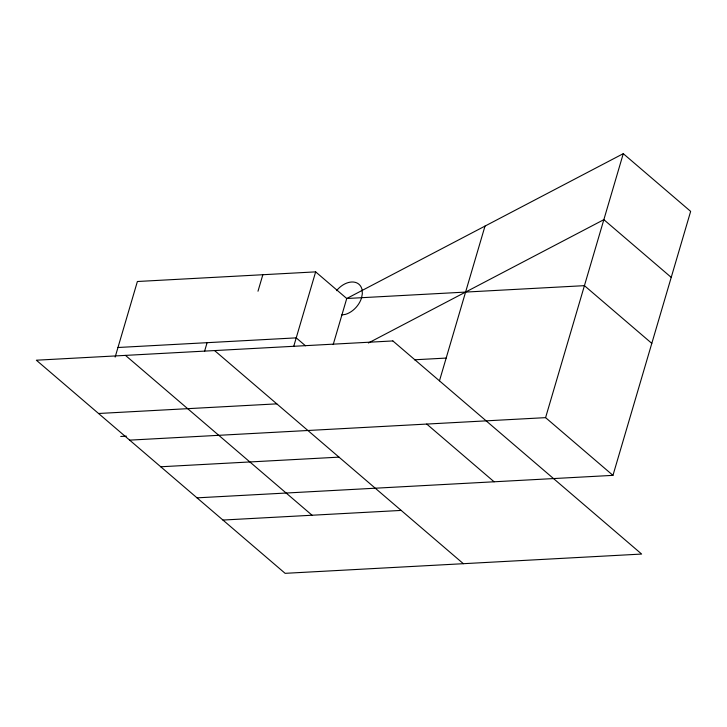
<?xml version="1.0" encoding="UTF-8"?>
<svg xmlns="http://www.w3.org/2000/svg" width="727" height="727" viewBox="0 0 727 727"><rect width="100%" height="100%" fill="white"/><g stroke="black" fill="none" stroke-linecap="round" stroke-linejoin="round"><path stroke-width="1.09" d="M115.148 357.084L137.385 281.503L315.654 271.871L346.743 298.506L584.426 285.656L651.801 343.371M204.551 351.332L207.095 342.681M257.994 291.218L262.847 274.724M293.681 346.515L315.654 271.871M333.193 344.571L346.743 298.506L623.275 153.67L690.65 211.384L612.961 475.358L197.017 497.85M439.481 380.794L485.009 226.088M612.961 475.358L545.586 417.643L623.275 153.67M368.398 342.98L603.855 219.663L671.23 277.378M341.617 315.018L345.616 314.328A18.757 12.859 -49.4 0 0 361.51 298.006L362.337 293.753L362.101 289.819A18.757 12.859 -49.4 0 0 336.528 290.682M117.965 347.497L296.225 337.864L305.476 345.779M414.472 359.792L446.16 358.075M98.545 413.49L276.805 403.858M120.737 436.464L126.38 436.164M129.642 440.135L545.586 417.643M160.74 466.77L339 457.138M222.925 520.05L401.195 510.418M426.74 424.068L494.115 481.792M214.61 350.578L463.381 563.698M125.48 355.394L312.065 515.234M392.871 340.936L36.35 360.21L285.12 573.33L641.641 554.056L392.871 340.936"/></g></svg>
